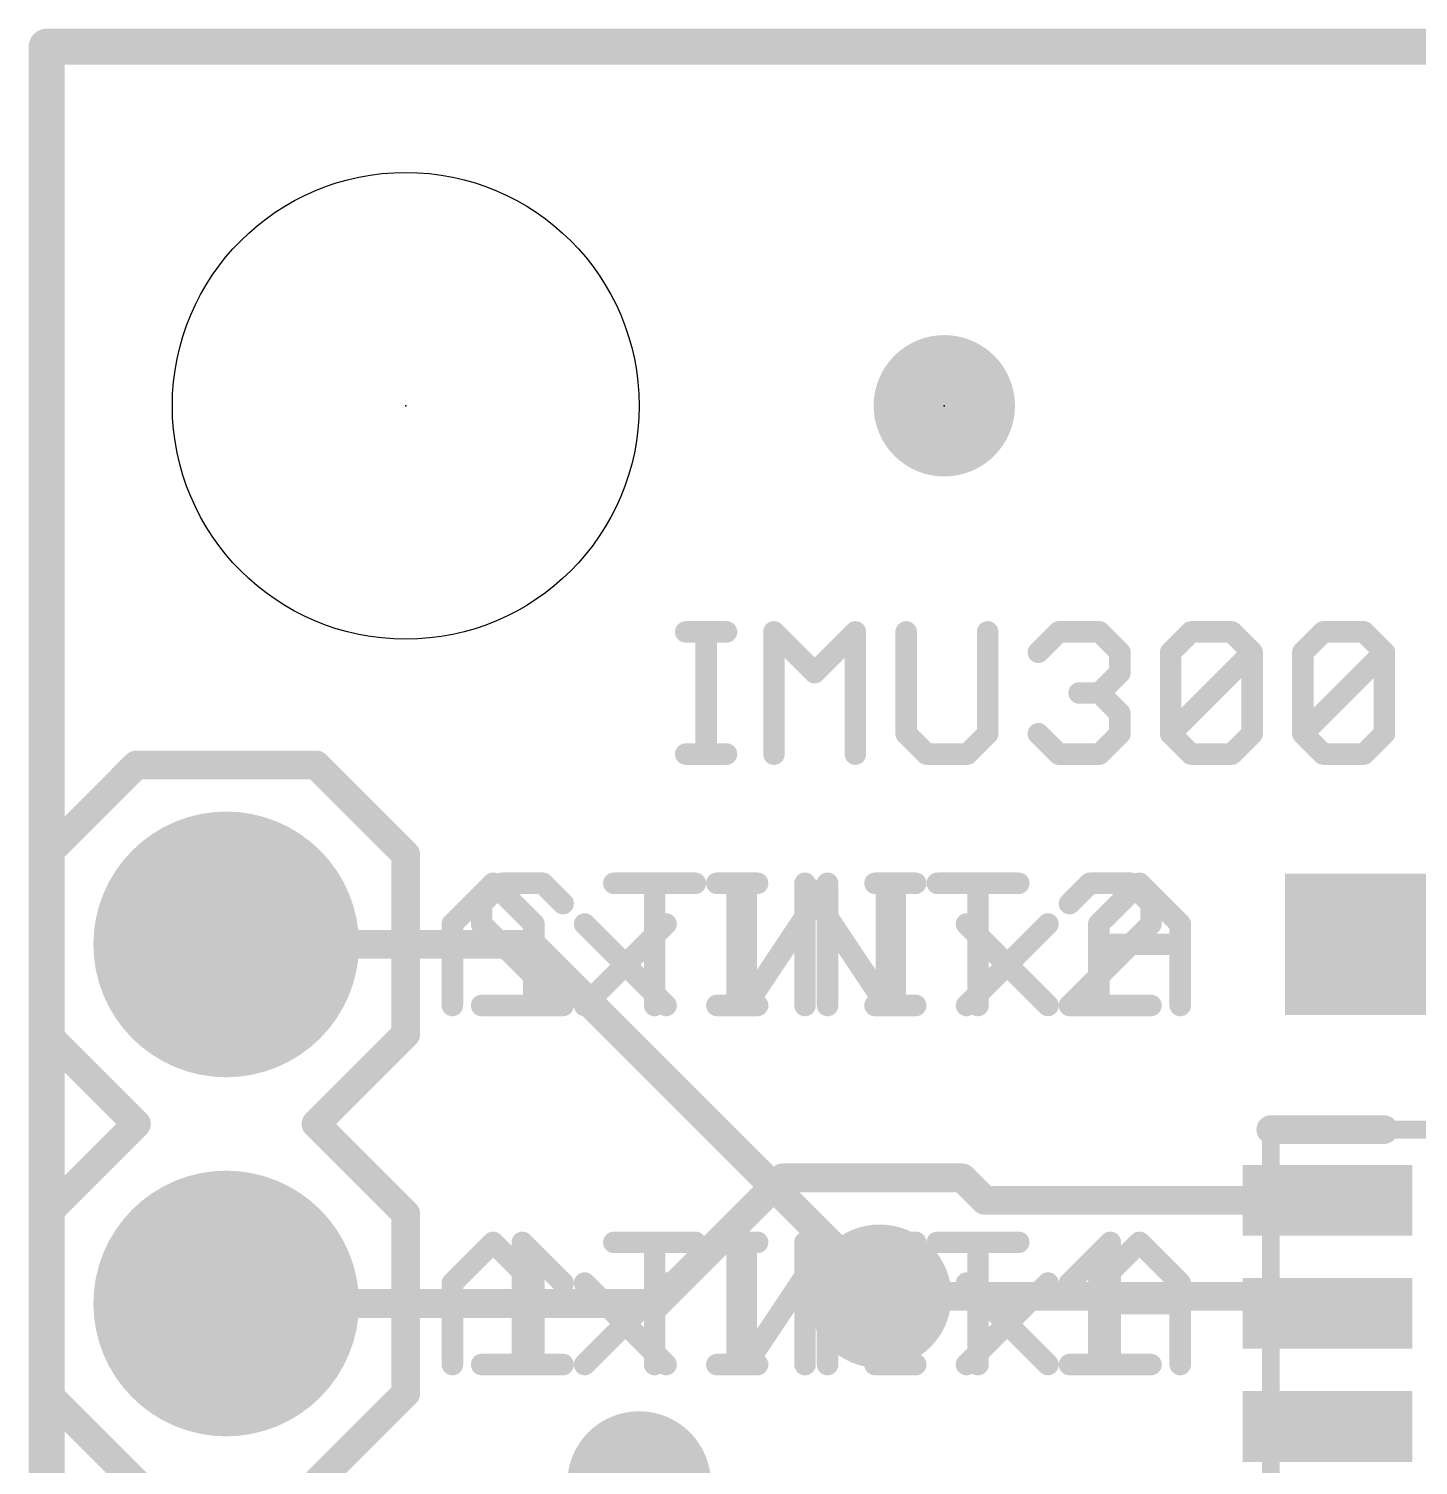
# Model space of a CAD drawing. Extents: x -3.8 to 20.4, y -39.4 to 28.1.
# Drawn here: x -0.13 to 9.7, y 17.91 to 28.07 of the extents above; entities that cross this region are included whole.
import ezdxf

# ---------------------------------------------------------------- set-up
doc = ezdxf.new("R2010")
doc.units = 0
for name, color, linetype in [('1', 12, 'CONTINUOUS'), ('16', 132, 'CONTINUOUS'), ('17', 110, 'CONTINUOUS'), ('18', 110, 'CONTINUOUS'), ('20', 53, 'CONTINUOUS'), ('21', 41, 'CONTINUOUS'), ('22', 40, 'CONTINUOUS'), ('23', 53, 'CONTINUOUS'), ('51', 53, 'CONTINUOUS')]:
    doc.layers.add(name, color=color, linetype=linetype)

# ---------------------------------------------------------------- blocks, each defined once
blk = doc.blocks.new('RECT')
blk.add_solid([(-0.5, -0.5), (0.5, -0.5), (-0.5, 0.5), (0.5, 0.5)])
blk = doc.blocks.new('PIE')
at = {"const_width": 0.5}
blk.add_lwpolyline([(0, -0.25, 1), (0, 0.25, 1), (0, -0.25)], format="xyb", dxfattribs=at)
blk = doc.blocks.new('ROUNDP')
at = {"const_width": 0.5}
blk.add_lwpolyline([(0, -0.25, 1), (0, 0.25, 1), (0, -0.25)], format="xyb", dxfattribs=at)
blk = doc.blocks.new('ROUNDV')
at = {"const_width": 0.5}
blk.add_lwpolyline([(0, -0.25, 1), (0, 0.25, 1), (0, -0.25)], format="xyb", dxfattribs=at)

msp = doc.modelspace()

# ---------------------------------------------------------------- linework, layer by layer
at = {"layer": '1'}
for points, const_width in [([(0, 0), (0, 27.94)], 0.254), ([(0, 27.94), (20.32, 27.94)], 0.254), ([(4.318, 19.05), (5.207, 19.939)], 0.2032), ([(5.207, 19.939), (5.334, 19.939)], 0.2032), ([(5.334, 19.939), (6.477, 19.939)], 0.2032), ([(6.477, 19.939), (6.636, 19.78)], 0.2032), ([(6.636, 19.78), (9.06, 19.78)], 0.2032), ([(1.27, 19.05), (4.318, 19.05)], 0.2032), ([(5.8928, 19.1008), (8.5344, 19.1008)], 0.2032), ([(8.5344, 19.1008), (9.06, 18.98)], 0.2032)]:
    msp.add_lwpolyline(points, dxfattribs=dict(at, const_width=const_width))
for points, const_width in [([(0.0635, 27.94, 1), (-0.0635, 27.94)], 0.127), ([(0, 28.0035, 1), (0, 27.8765)], 0.127), ([(5.207, 19.9898, 1), (5.207, 19.8882)], 0.1016), ([(5.2429, 19.9031, 1), (5.1711, 19.9749)], 0.1016), ([(5.334, 19.9898, 1), (5.334, 19.8882)], 0.1016), ([(5.334, 19.8882, 1), (5.334, 19.9898)], 0.1016), ([(6.5129, 19.9749, 1), (6.4411, 19.9031)], 0.1016), ([(6.477, 19.8882, 1), (6.477, 19.9898)], 0.1016), ([(6.636, 19.8308, 1), (6.636, 19.7292)], 0.1016), ([(6.6001, 19.7441, 1), (6.6719, 19.8159)], 0.1016), ([(9.06, 19.7292, 1), (9.06, 19.8308)], 0.1016), ([(1.27, 19.1008, 1), (1.27, 18.9992)], 0.1016), ([(4.2821, 19.0859, 1), (4.3539, 19.0141)], 0.1016), ([(4.318, 18.9992, 1), (4.318, 19.1008)], 0.1016), ([(5.8928, 19.1516, 1), (5.8928, 19.05)], 0.1016), ([(8.5458, 19.1503, 1), (8.523, 19.0513)], 0.1016), ([(8.5344, 19.05, 1), (8.5344, 19.1516)], 0.1016), ([(9.0486, 18.9305, 1), (9.0714, 19.0295)], 0.1016)]:
    msp.add_lwpolyline(points, format="xyb", dxfattribs=dict(at, const_width=const_width))
at = {"layer": '16'}
for points, const_width in [([(0, 0), (0, 27.94)], 0.254), ([(0, 27.94), (20.32, 27.94)], 0.254), ([(1.27, 21.59), (3.429, 21.59)], 0.2032), ([(3.429, 21.59), (5.842, 19.177)], 0.2032), ([(5.842, 19.177), (5.8928, 19.1262)], 0.2032), ([(5.8928, 19.1262), (5.8928, 19.1008)], 0.2032)]:
    msp.add_lwpolyline(points, dxfattribs=dict(at, const_width=const_width))
for points, const_width in [([(0.0635, 27.94, 1), (-0.0635, 27.94)], 0.127), ([(0, 28.0035, 1), (0, 27.8765)], 0.127), ([(1.27, 21.6408, 1), (1.27, 21.5392)], 0.1016), ([(3.4649, 21.6259, 1), (3.3931, 21.5541)], 0.1016), ([(3.429, 21.5392, 1), (3.429, 21.6408)], 0.1016), ([(5.8779, 19.2129, 1), (5.8061, 19.1411)], 0.1016), ([(5.8061, 19.1411, 1), (5.8779, 19.2129)], 0.1016), ([(5.9436, 19.1262, 1), (5.842, 19.1262)], 0.1016), ([(5.8569, 19.0903, 1), (5.9287, 19.1621)], 0.1016), ([(5.842, 19.1008, 1), (5.9436, 19.1008)], 0.1016)]:
    msp.add_lwpolyline(points, format="xyb", dxfattribs=dict(at, const_width=const_width))
at = {"layer": '20', "const_width": 0.254}
for points in [[(0, 0), (0, 27.94)], [(0, 27.94), (20.32, 27.94)]]:
    msp.add_lwpolyline(points, dxfattribs=at)
at = {"layer": '20', "const_width": 0.127}
for points in [[(0.0635, 27.94, 1), (-0.0635, 27.94)], [(0, 28.0035, 1), (0, 27.8765)]]:
    msp.add_lwpolyline(points, format="xyb", dxfattribs=at)
at = {"layer": '20'}
msp.add_circle((2.54, 25.4), 1.651, dxfattribs=at)
at = {"layer": '21'}
for points, const_width in [([(4.5212, 23.8005), (4.8093, 23.8005)], 0.1524), ([(4.6653, 22.9362), (4.6653, 23.8005)], 0.1524), ([(5.1449, 22.9362), (5.1449, 23.8005)], 0.1524), ([(5.1449, 23.8005), (5.433, 23.5124)], 0.1524), ([(5.433, 23.5124), (5.7211, 23.8005)], 0.1524), ([(5.7211, 23.8005), (5.7211, 22.9362)], 0.1524), ([(6.0804, 23.8005), (6.0804, 23.0803)], 0.1524), ([(6.6566, 23.0803), (6.6566, 23.8005)], 0.1524), ([(7.0159, 23.6565), (7.16, 23.8005)], 0.1524), ([(7.16, 23.8005), (7.4481, 23.8005)], 0.1524), ([(7.4481, 23.8005), (7.5921, 23.6565)], 0.1524), ([(7.9514, 23.6565), (8.0955, 23.8005)], 0.1524), ([(8.0955, 23.8005), (8.3836, 23.8005)], 0.1524), ([(8.3836, 23.8005), (8.5277, 23.6565)], 0.1524), ([(8.887, 23.6565), (9.031, 23.8005)], 0.1524), ([(9.031, 23.8005), (9.3191, 23.8005)], 0.1524), ([(9.3191, 23.8005), (9.4632, 23.6565)], 0.1524), ([(7.5921, 23.6565), (7.5921, 23.5124)], 0.1524), ([(7.9514, 23.0803), (7.9514, 23.6565)], 0.1524), ([(7.9514, 23.0803), (8.5277, 23.6565)], 0.1524), ([(8.5277, 23.6565), (8.5277, 23.0803)], 0.1524), ([(8.887, 23.0803), (8.887, 23.6565)], 0.1524), ([(8.887, 23.0803), (9.4632, 23.6565)], 0.1524), ([(9.4632, 23.6565), (9.4632, 23.0803)], 0.1524), ([(7.5921, 23.5124), (7.4481, 23.3684)], 0.1524), ([(7.4481, 23.3684), (7.304, 23.3684)], 0.1524), ([(7.4481, 23.3684), (7.5921, 23.2243)], 0.1524), ([(7.5921, 23.2243), (7.5921, 23.0803)], 0.1524), ([(6.0804, 23.0803), (6.2245, 22.9362)], 0.1524), ([(6.5126, 22.9362), (6.6566, 23.0803)], 0.1524), ([(7.16, 22.9362), (7.0159, 23.0803)], 0.1524), ([(7.5921, 23.0803), (7.4481, 22.9362)], 0.1524), ([(8.0955, 22.9362), (7.9514, 23.0803)], 0.1524), ([(8.5277, 23.0803), (8.3836, 22.9362)], 0.1524), ([(9.031, 22.9362), (8.887, 23.0803)], 0.1524), ([(9.4632, 23.0803), (9.3191, 22.9362)], 0.1524), ([(4.5212, 22.9362), (4.8093, 22.9362)], 0.1524), ([(6.2245, 22.9362), (6.5126, 22.9362)], 0.1524), ([(7.4481, 22.9362), (7.16, 22.9362)], 0.1524), ([(8.3836, 22.9362), (8.0955, 22.9362)], 0.1524), ([(9.3191, 22.9362), (9.031, 22.9362)], 0.1524), ([(0, 22.225), (0.635, 22.86)], 0.2032), ([(0.635, 22.86), (1.905, 22.86)], 0.2032), ([(1.905, 22.86), (2.54, 22.225)], 0.2032), ([(0, 20.955), (0, 22.225)], 0.2032), ([(2.54, 22.225), (2.54, 20.955)], 0.2032), ([(2.8702, 21.7344), (3.1583, 22.0225)], 0.1524), ([(3.1583, 22.0225), (3.4464, 21.7344)], 0.1524), ([(4.7412, 22.0225), (5.0293, 22.0225)], 0.1524), ([(4.8853, 21.1582), (4.8853, 22.0225)], 0.1524), ([(5.3649, 21.1582), (5.3649, 22.0225)], 0.1524), ([(5.3649, 22.0225), (5.9411, 21.1582)], 0.1524), ([(5.9411, 21.1582), (5.9411, 22.0225)], 0.1524), ([(6.3004, 22.0225), (6.8767, 22.0225)], 0.1524), ([(6.5885, 21.1582), (6.5885, 22.0225)], 0.1524), ([(7.38, 22.0225), (7.236, 21.8785)], 0.1524), ([(7.6681, 22.0225), (7.38, 22.0225)], 0.1524), ([(7.8122, 21.8785), (7.6681, 22.0225)], 0.1524), ([(7.8122, 21.7344), (7.8122, 21.8785)], 0.1524), ([(2.8702, 21.1582), (2.8702, 21.7344)], 0.1524), ([(3.4464, 21.7344), (3.4464, 21.1582)], 0.1524), ([(3.8057, 21.7344), (4.3819, 21.1582)], 0.1524), ([(3.8057, 21.1582), (4.3819, 21.7344)], 0.1524), ([(7.236, 21.1582), (7.8122, 21.7344)], 0.1524), ([(2.8702, 21.5904), (3.4464, 21.5904)], 0.1524), ([(4.7412, 21.1582), (5.0293, 21.1582)], 0.1524), ([(7.8122, 21.1582), (7.236, 21.1582)], 0.1524), ([(0, 20.955), (0.635, 20.32)], 0.2032), ([(1.905, 20.32), (2.54, 20.955)], 0.2032), ([(0, 19.685), (0.635, 20.32)], 0.2032), ([(1.905, 20.32), (2.54, 19.685)], 0.2032), ([(8.66, 20.28), (9.46, 20.28)], 0.2032), ([(0, 18.415), (0, 19.685)], 0.2032), ([(2.54, 19.685), (2.54, 18.415)], 0.2032), ([(2.8702, 19.1944), (3.1583, 19.4825)], 0.1524), ([(3.1583, 19.4825), (3.4464, 19.1944)], 0.1524), ([(4.7412, 19.4825), (5.0293, 19.4825)], 0.1524), ([(4.8853, 18.6182), (4.8853, 19.4825)], 0.1524), ([(5.3649, 18.6182), (5.3649, 19.4825)], 0.1524), ([(5.3649, 19.4825), (5.9411, 18.6182)], 0.1524), ([(5.9411, 18.6182), (5.9411, 19.4825)], 0.1524), ([(6.3004, 19.4825), (6.8767, 19.4825)], 0.1524), ([(6.5885, 18.6182), (6.5885, 19.4825)], 0.1524), ([(7.236, 19.1944), (7.5241, 19.4825)], 0.1524), ([(7.5241, 19.4825), (7.5241, 18.6182)], 0.1524), ([(2.8702, 18.6182), (2.8702, 19.1944)], 0.1524), ([(3.4464, 19.1944), (3.4464, 18.6182)], 0.1524), ([(3.8057, 19.1944), (4.3819, 18.6182)], 0.1524), ([(3.8057, 18.6182), (4.3819, 19.1944)], 0.1524), ([(2.8702, 19.0504), (3.4464, 19.0504)], 0.1524), ([(4.7412, 18.6182), (5.0293, 18.6182)], 0.1524), ([(7.236, 18.6182), (7.8122, 18.6182)], 0.1524), ([(0.635, 17.78), (0, 18.415)], 0.2032), ([(2.54, 18.415), (1.905, 17.78)], 0.2032)]:
    msp.add_lwpolyline(points, dxfattribs=dict(at, const_width=const_width))
for points, const_width in [([(4.5212, 23.8386, 1), (4.5212, 23.7624)], 0.0762), ([(4.7034, 23.8005, 1), (4.6272, 23.8005)], 0.0762), ([(4.8093, 23.7624, 1), (4.8093, 23.8386)], 0.0762), ([(5.1718, 23.8275, 1), (5.1179, 23.7736)], 0.0762), ([(5.183, 23.8005, 1), (5.1068, 23.8005)], 0.0762), ([(5.7592, 23.8005, 1), (5.683, 23.8005)], 0.0762), ([(5.748, 23.7736, 1), (5.6942, 23.8275)], 0.0762), ([(6.1185, 23.8005, 1), (6.0423, 23.8005)], 0.0762), ([(6.6947, 23.8005, 1), (6.6185, 23.8005)], 0.0762), ([(7.16, 23.8386, 1), (7.16, 23.7624)], 0.0762), ([(7.1869, 23.7736, 1), (7.133, 23.8275)], 0.0762), ([(7.475, 23.8275, 1), (7.4211, 23.7736)], 0.0762), ([(7.4481, 23.7624, 1), (7.4481, 23.8386)], 0.0762), ([(8.0955, 23.8386, 1), (8.0955, 23.7624)], 0.0762), ([(8.1224, 23.7736, 1), (8.0685, 23.8275)], 0.0762), ([(8.4105, 23.8275, 1), (8.3567, 23.7736)], 0.0762), ([(8.3836, 23.7624, 1), (8.3836, 23.8386)], 0.0762), ([(9.031, 23.8386, 1), (9.031, 23.7624)], 0.0762), ([(9.058, 23.7736, 1), (9.0041, 23.8275)], 0.0762), ([(9.3461, 23.8275, 1), (9.2922, 23.7736)], 0.0762), ([(9.3191, 23.7624, 1), (9.3191, 23.8386)], 0.0762), ([(6.989, 23.6834, 1), (7.0429, 23.6295)], 0.0762), ([(7.6302, 23.6565, 1), (7.554, 23.6565)], 0.0762), ([(7.5652, 23.6295, 1), (7.6191, 23.6834)], 0.0762), ([(7.9895, 23.6565, 1), (7.9133, 23.6565)], 0.0762), ([(7.9245, 23.6834, 1), (7.9784, 23.6295)], 0.0762), ([(8.5658, 23.6565, 1), (8.4896, 23.6565)], 0.0762), ([(8.5546, 23.6295, 1), (8.5007, 23.6834)], 0.0762), ([(8.5007, 23.6295, 1), (8.5546, 23.6834)], 0.0762), ([(8.86, 23.6834, 1), (8.9139, 23.6295)], 0.0762), ([(8.9251, 23.6565, 1), (8.8489, 23.6565)], 0.0762), ([(9.5013, 23.6565, 1), (9.4251, 23.6565)], 0.0762), ([(9.4901, 23.6295, 1), (9.4362, 23.6834)], 0.0762), ([(9.4362, 23.6295, 1), (9.4901, 23.6834)], 0.0762), ([(5.406, 23.5394, 1), (5.4599, 23.4855)], 0.0762), ([(5.406, 23.4855, 1), (5.4599, 23.5394)], 0.0762), ([(7.6191, 23.4855, 1), (7.5652, 23.5394)], 0.0762), ([(7.554, 23.5124, 1), (7.6302, 23.5124)], 0.0762), ([(7.304, 23.4065, 1), (7.304, 23.3303)], 0.0762), ([(7.475, 23.3953, 1), (7.4211, 23.3414)], 0.0762), ([(7.4211, 23.3953, 1), (7.475, 23.3414)], 0.0762), ([(7.4481, 23.3303, 1), (7.4481, 23.4065)], 0.0762), ([(7.6302, 23.2243, 1), (7.554, 23.2243)], 0.0762), ([(7.5652, 23.1974, 1), (7.6191, 23.2513)], 0.0762), ([(6.1073, 23.1072, 1), (6.0535, 23.0533)], 0.0762), ([(6.0423, 23.0803, 1), (6.1185, 23.0803)], 0.0762), ([(6.6185, 23.0803, 1), (6.6947, 23.0803)], 0.0762), ([(6.6836, 23.0533, 1), (6.6297, 23.1072)], 0.0762), ([(7.0429, 23.1072, 1), (6.989, 23.0533)], 0.0762), ([(7.554, 23.0803, 1), (7.6302, 23.0803)], 0.0762), ([(7.6191, 23.0533, 1), (7.5652, 23.1072)], 0.0762), ([(7.9784, 23.1072, 1), (7.9245, 23.0533)], 0.0762), ([(7.9245, 23.1072, 1), (7.9784, 23.0533)], 0.0762), ([(7.9133, 23.0803, 1), (7.9895, 23.0803)], 0.0762), ([(8.4896, 23.0803, 1), (8.5658, 23.0803)], 0.0762), ([(8.5546, 23.0533, 1), (8.5007, 23.1072)], 0.0762), ([(8.9139, 23.1072, 1), (8.86, 23.0533)], 0.0762), ([(8.86, 23.1072, 1), (8.9139, 23.0533)], 0.0762), ([(8.8489, 23.0803, 1), (8.9251, 23.0803)], 0.0762), ([(9.4251, 23.0803, 1), (9.5013, 23.0803)], 0.0762), ([(9.4901, 23.0533, 1), (9.4362, 23.1072)], 0.0762), ([(4.5212, 22.9743, 1), (4.5212, 22.8981)], 0.0762), ([(4.6272, 22.9362, 1), (4.7034, 22.9362)], 0.0762), ([(4.8093, 22.8981, 1), (4.8093, 22.9743)], 0.0762), ([(5.1068, 22.9362, 1), (5.183, 22.9362)], 0.0762), ([(5.683, 22.9362, 1), (5.7592, 22.9362)], 0.0762), ([(6.2245, 22.9743, 1), (6.2245, 22.8981)], 0.0762), ([(6.1975, 22.9093, 1), (6.2514, 22.9631)], 0.0762), ([(6.4856, 22.9631, 1), (6.5395, 22.9093)], 0.0762), ([(6.5126, 22.8981, 1), (6.5126, 22.9743)], 0.0762), ([(7.16, 22.9743, 1), (7.16, 22.8981)], 0.0762), ([(7.133, 22.9093, 1), (7.1869, 22.9631)], 0.0762), ([(7.4211, 22.9631, 1), (7.475, 22.9093)], 0.0762), ([(7.4481, 22.8981, 1), (7.4481, 22.9743)], 0.0762), ([(8.0955, 22.9743, 1), (8.0955, 22.8981)], 0.0762), ([(8.0685, 22.9093, 1), (8.1224, 22.9631)], 0.0762), ([(8.3567, 22.9631, 1), (8.4105, 22.9093)], 0.0762), ([(8.3836, 22.8981, 1), (8.3836, 22.9743)], 0.0762), ([(9.031, 22.9743, 1), (9.031, 22.8981)], 0.0762), ([(9.0041, 22.9093, 1), (9.058, 22.9631)], 0.0762), ([(9.2922, 22.9631, 1), (9.3461, 22.9093)], 0.0762), ([(9.3191, 22.8981, 1), (9.3191, 22.9743)], 0.0762), ([(0.635, 22.9108, 1), (0.635, 22.8092)], 0.1016), ([(0.6709, 22.8241, 1), (0.5991, 22.8959)], 0.1016), ([(1.9409, 22.8959, 1), (1.8691, 22.8241)], 0.1016), ([(1.905, 22.8092, 1), (1.905, 22.9108)], 0.1016), ([(0.0508, 22.225, 1), (-0.0508, 22.225)], 0.1016), ([(-0.0359, 22.2609, 1), (0.0359, 22.1891)], 0.1016), ([(2.5908, 22.225, 1), (2.4892, 22.225)], 0.1016), ([(2.5041, 22.1891, 1), (2.5759, 22.2609)], 0.1016), ([(3.1853, 22.0495, 1), (3.1314, 21.9956)], 0.0762), ([(3.1853, 21.9956, 1), (3.1314, 22.0495)], 0.0762), ([(4.7412, 22.0606, 1), (4.7412, 21.9844)], 0.0762), ([(4.9234, 22.0225, 1), (4.8472, 22.0225)], 0.0762), ([(5.0293, 21.9844, 1), (5.0293, 22.0606)], 0.0762), ([(5.3966, 22.0437, 1), (5.3332, 22.0014)], 0.0762), ([(5.403, 22.0225, 1), (5.3268, 22.0225)], 0.0762), ([(5.9792, 22.0225, 1), (5.903, 22.0225)], 0.0762), ([(6.3004, 22.0606, 1), (6.3004, 21.9844)], 0.0762), ([(6.6266, 22.0225, 1), (6.5504, 22.0225)], 0.0762), ([(6.8767, 21.9844, 1), (6.8767, 22.0606)], 0.0762), ([(7.38, 22.0606, 1), (7.38, 21.9844)], 0.0762), ([(7.407, 21.9956, 1), (7.3531, 22.0495)], 0.0762), ([(7.6951, 22.0495, 1), (7.6412, 21.9956)], 0.0762), ([(7.6681, 21.9844, 1), (7.6681, 22.0606)], 0.0762), ([(7.8503, 21.8785, 1), (7.7741, 21.8785)], 0.0762), ([(7.209, 21.9054, 1), (7.2629, 21.8515)], 0.0762), ([(7.7852, 21.8515, 1), (7.8391, 21.9054)], 0.0762), ([(2.9083, 21.7344, 1), (2.8321, 21.7344)], 0.0762), ([(2.8433, 21.7614, 1), (2.8971, 21.7075)], 0.0762), ([(3.4845, 21.7344, 1), (3.4083, 21.7344)], 0.0762), ([(3.4195, 21.7075, 1), (3.4734, 21.7614)], 0.0762), ([(3.8327, 21.7614, 1), (3.7788, 21.7075)], 0.0762), ([(4.4089, 21.7075, 1), (4.355, 21.7614)], 0.0762), ([(7.7741, 21.7344, 1), (7.8503, 21.7344)], 0.0762), ([(7.8391, 21.7075, 1), (7.7852, 21.7614)], 0.0762), ([(2.8702, 21.6285, 1), (2.8702, 21.5523)], 0.0762), ([(3.4464, 21.5523, 1), (3.4464, 21.6285)], 0.0762), ([(2.8321, 21.1582, 1), (2.9083, 21.1582)], 0.0762), ([(3.4083, 21.1582, 1), (3.4845, 21.1582)], 0.0762), ([(3.7788, 21.1851, 1), (3.8327, 21.1313)], 0.0762), ([(4.355, 21.1313, 1), (4.4089, 21.1851)], 0.0762), ([(4.7412, 21.1963, 1), (4.7412, 21.1201)], 0.0762), ([(4.8472, 21.1582, 1), (4.9234, 21.1582)], 0.0762), ([(5.0293, 21.1201, 1), (5.0293, 21.1963)], 0.0762), ([(5.3268, 21.1582, 1), (5.403, 21.1582)], 0.0762), ([(5.903, 21.1582, 1), (5.9792, 21.1582)], 0.0762), ([(5.9094, 21.1371, 1), (5.9728, 21.1793)], 0.0762), ([(6.5504, 21.1582, 1), (6.6266, 21.1582)], 0.0762), ([(7.236, 21.1963, 1), (7.236, 21.1201)], 0.0762), ([(7.209, 21.1851, 1), (7.2629, 21.1313)], 0.0762), ([(7.8122, 21.1201, 1), (7.8122, 21.1963)], 0.0762), ([(0.0359, 20.9909, 1), (-0.0359, 20.9191)], 0.1016), ([(2.5759, 20.9191, 1), (2.5041, 20.9909)], 0.1016), ([(-0.0508, 20.955, 1), (0.0508, 20.955)], 0.1016), ([(2.4892, 20.955, 1), (2.5908, 20.955)], 0.1016), ([(0.6709, 20.2841, 1), (0.5991, 20.3559)], 0.1016), ([(0.5991, 20.2841, 1), (0.6709, 20.3559)], 0.1016), ([(1.9409, 20.3559, 1), (1.8691, 20.2841)], 0.1016), ([(1.8691, 20.3559, 1), (1.9409, 20.2841)], 0.1016), ([(8.66, 20.3308, 1), (8.66, 20.2292)], 0.1016), ([(9.46, 20.2292, 1), (9.46, 20.3308)], 0.1016), ([(0.0508, 19.685, 1), (-0.0508, 19.685)], 0.1016), ([(-0.0359, 19.7209, 1), (0.0359, 19.6491)], 0.1016), ([(2.5908, 19.685, 1), (2.4892, 19.685)], 0.1016), ([(2.5041, 19.6491, 1), (2.5759, 19.7209)], 0.1016), ([(3.1853, 19.5095, 1), (3.1314, 19.4556)], 0.0762), ([(3.1853, 19.4556, 1), (3.1314, 19.5095)], 0.0762), ([(4.7412, 19.5206, 1), (4.7412, 19.4444)], 0.0762), ([(4.9234, 19.4825, 1), (4.8472, 19.4825)], 0.0762), ([(5.0293, 19.4444, 1), (5.0293, 19.5206)], 0.0762), ([(5.3966, 19.5037, 1), (5.3332, 19.4614)], 0.0762), ([(5.403, 19.4825, 1), (5.3268, 19.4825)], 0.0762), ([(5.9792, 19.4825, 1), (5.903, 19.4825)], 0.0762), ([(6.3004, 19.5206, 1), (6.3004, 19.4444)], 0.0762), ([(6.6266, 19.4825, 1), (6.5504, 19.4825)], 0.0762), ([(6.8767, 19.4444, 1), (6.8767, 19.5206)], 0.0762), ([(7.5622, 19.4825, 1), (7.486, 19.4825)], 0.0762), ([(7.551, 19.4556, 1), (7.4971, 19.5095)], 0.0762), ([(2.9083, 19.1944, 1), (2.8321, 19.1944)], 0.0762), ([(2.8433, 19.2214, 1), (2.8971, 19.1675)], 0.0762), ([(3.4845, 19.1944, 1), (3.4083, 19.1944)], 0.0762), ([(3.4195, 19.1675, 1), (3.4734, 19.2214)], 0.0762), ([(3.8327, 19.2214, 1), (3.7788, 19.1675)], 0.0762), ([(4.4089, 19.1675, 1), (4.355, 19.2214)], 0.0762), ([(7.209, 19.2214, 1), (7.2629, 19.1675)], 0.0762), ([(2.8702, 19.0885, 1), (2.8702, 19.0123)], 0.0762), ([(3.4464, 19.0123, 1), (3.4464, 19.0885)], 0.0762), ([(2.8321, 18.6182, 1), (2.9083, 18.6182)], 0.0762), ([(3.4083, 18.6182, 1), (3.4845, 18.6182)], 0.0762), ([(3.7788, 18.6451, 1), (3.8327, 18.5913)], 0.0762), ([(4.355, 18.5913, 1), (4.4089, 18.6451)], 0.0762), ([(4.7412, 18.6563, 1), (4.7412, 18.5801)], 0.0762), ([(4.8472, 18.6182, 1), (4.9234, 18.6182)], 0.0762), ([(5.0293, 18.5801, 1), (5.0293, 18.6563)], 0.0762), ([(5.3268, 18.6182, 1), (5.403, 18.6182)], 0.0762), ([(5.903, 18.6182, 1), (5.9792, 18.6182)], 0.0762), ([(5.9094, 18.5971, 1), (5.9728, 18.6393)], 0.0762), ([(6.5504, 18.6182, 1), (6.6266, 18.6182)], 0.0762), ([(7.236, 18.6563, 1), (7.236, 18.5801)], 0.0762), ([(7.486, 18.6182, 1), (7.5622, 18.6182)], 0.0762), ([(7.8122, 18.5801, 1), (7.8122, 18.6563)], 0.0762), ([(0.0359, 18.4509, 1), (-0.0359, 18.3791)], 0.1016), ([(2.5759, 18.3791, 1), (2.5041, 18.4509)], 0.1016), ([(-0.0508, 18.415, 1), (0.0508, 18.415)], 0.1016), ([(2.4892, 18.415, 1), (2.5908, 18.415)], 0.1016)]:
    msp.add_lwpolyline(points, format="xyb", dxfattribs=dict(at, const_width=const_width))
at = {"layer": '22', "const_width": 0.1524}
for points in [[(3.0771, 21.8785), (3.2212, 22.0225)], [(3.2212, 22.0225), (3.5093, 22.0225)], [(3.5093, 22.0225), (3.6533, 21.8785)], [(4.5888, 22.0225), (4.0126, 22.0225)], [(4.3007, 21.1582), (4.3007, 22.0225)], [(5.5244, 22.0225), (4.9481, 21.1582)], [(4.9481, 21.1582), (4.9481, 22.0225)], [(5.5244, 21.1582), (5.5244, 22.0225)], [(6.148, 22.0225), (5.8599, 22.0225)], [(6.004, 21.1582), (6.004, 22.0225)], [(7.731, 22.0225), (7.4428, 21.7344)], [(8.0191, 21.7344), (7.731, 22.0225)], [(3.0771, 21.7344), (3.0771, 21.8785)], [(3.6533, 21.1582), (3.0771, 21.7344)], [(7.0836, 21.7344), (6.5073, 21.1582)], [(7.0836, 21.1582), (6.5073, 21.7344)], [(7.4428, 21.7344), (7.4428, 21.1582)], [(8.0191, 21.1582), (8.0191, 21.7344)], [(8.0191, 21.5904), (7.4428, 21.5904)], [(3.0771, 21.1582), (3.6533, 21.1582)], [(6.148, 21.1582), (5.8599, 21.1582)], [(3.6533, 19.1944), (3.3652, 19.4825)], [(3.3652, 19.4825), (3.3652, 18.6182)], [(4.5888, 19.4825), (4.0126, 19.4825)], [(4.3007, 18.6182), (4.3007, 19.4825)], [(5.5244, 19.4825), (4.9481, 18.6182)], [(4.9481, 18.6182), (4.9481, 19.4825)], [(5.5244, 18.6182), (5.5244, 19.4825)], [(6.148, 19.4825), (5.8599, 19.4825)], [(6.004, 18.6182), (6.004, 19.4825)], [(7.731, 19.4825), (7.4428, 19.1944)], [(8.0191, 19.1944), (7.731, 19.4825)], [(7.0836, 19.1944), (6.5073, 18.6182)], [(7.0836, 18.6182), (6.5073, 19.1944)], [(7.4428, 19.1944), (7.4428, 18.6182)], [(8.0191, 18.6182), (8.0191, 19.1944)], [(8.0191, 19.0504), (7.4428, 19.0504)], [(3.6533, 18.6182), (3.0771, 18.6182)], [(6.148, 18.6182), (5.8599, 18.6182)]]:
    msp.add_lwpolyline(points, dxfattribs=at)
at = {"layer": '22', "const_width": 0.0762}
for points in [[(3.2212, 22.0606, 1), (3.2212, 21.9844)], [(3.2481, 21.9956, 1), (3.1942, 22.0495)], [(3.5362, 22.0495, 1), (3.4823, 21.9956)], [(3.5093, 21.9844, 1), (3.5093, 22.0606)], [(4.0126, 22.0606, 1), (4.0126, 21.9844)], [(4.3388, 22.0225, 1), (4.2626, 22.0225)], [(4.5888, 21.9844, 1), (4.5888, 22.0606)], [(4.9862, 22.0225, 1), (4.91, 22.0225)], [(5.5625, 22.0225, 1), (5.4863, 22.0225)], [(5.5561, 22.0014, 1), (5.4927, 22.0437)], [(5.8599, 22.0606, 1), (5.8599, 21.9844)], [(6.0421, 22.0225, 1), (5.9659, 22.0225)], [(6.148, 21.9844, 1), (6.148, 22.0606)], [(7.7579, 22.0495, 1), (7.704, 21.9956)], [(7.7579, 21.9956, 1), (7.704, 22.0495)], [(3.1152, 21.8785, 1), (3.039, 21.8785)], [(3.0502, 21.9054, 1), (3.104, 21.8515)], [(3.6264, 21.8515, 1), (3.6803, 21.9054)], [(3.104, 21.7614, 1), (3.0502, 21.7075)], [(3.039, 21.7344, 1), (3.1152, 21.7344)], [(6.5343, 21.7614, 1), (6.4804, 21.7075)], [(7.1105, 21.7075, 1), (7.0566, 21.7614)], [(7.4809, 21.7344, 1), (7.4047, 21.7344)], [(7.4159, 21.7614, 1), (7.4698, 21.7075)], [(8.0572, 21.7344, 1), (7.981, 21.7344)], [(7.9921, 21.7075, 1), (8.046, 21.7614)], [(7.4428, 21.6285, 1), (7.4428, 21.5523)], [(8.0191, 21.5523, 1), (8.0191, 21.6285)], [(3.0771, 21.1963, 1), (3.0771, 21.1201)], [(3.6264, 21.1313, 1), (3.6803, 21.1851)], [(3.6533, 21.1201, 1), (3.6533, 21.1963)], [(4.2626, 21.1582, 1), (4.3388, 21.1582)], [(4.9164, 21.1793, 1), (4.9798, 21.1371)], [(4.91, 21.1582, 1), (4.9862, 21.1582)], [(5.4863, 21.1582, 1), (5.5625, 21.1582)], [(5.8599, 21.1963, 1), (5.8599, 21.1201)], [(5.9659, 21.1582, 1), (6.0421, 21.1582)], [(6.148, 21.1201, 1), (6.148, 21.1963)], [(6.4804, 21.1851, 1), (6.5343, 21.1313)], [(7.0566, 21.1313, 1), (7.1105, 21.1851)], [(7.4047, 21.1582, 1), (7.4809, 21.1582)], [(7.981, 21.1582, 1), (8.0572, 21.1582)], [(3.3922, 19.5095, 1), (3.3383, 19.4556)], [(3.4033, 19.4825, 1), (3.3271, 19.4825)], [(4.0126, 19.5206, 1), (4.0126, 19.4444)], [(4.3388, 19.4825, 1), (4.2626, 19.4825)], [(4.5888, 19.4444, 1), (4.5888, 19.5206)], [(4.9862, 19.4825, 1), (4.91, 19.4825)], [(5.5625, 19.4825, 1), (5.4863, 19.4825)], [(5.5561, 19.4614, 1), (5.4927, 19.5037)], [(5.8599, 19.5206, 1), (5.8599, 19.4444)], [(6.0421, 19.4825, 1), (5.9659, 19.4825)], [(6.148, 19.4444, 1), (6.148, 19.5206)], [(7.7579, 19.5095, 1), (7.704, 19.4556)], [(7.7579, 19.4556, 1), (7.704, 19.5095)], [(3.6264, 19.1675, 1), (3.6803, 19.2214)], [(6.5343, 19.2214, 1), (6.4804, 19.1675)], [(7.1105, 19.1675, 1), (7.0566, 19.2214)], [(7.4809, 19.1944, 1), (7.4047, 19.1944)], [(7.4159, 19.2214, 1), (7.4698, 19.1675)], [(8.0572, 19.1944, 1), (7.981, 19.1944)], [(7.9921, 19.1675, 1), (8.046, 19.2214)], [(7.4428, 19.0885, 1), (7.4428, 19.0123)], [(8.0191, 19.0123, 1), (8.0191, 19.0885)], [(3.0771, 18.6563, 1), (3.0771, 18.5801)], [(3.3271, 18.6182, 1), (3.4033, 18.6182)], [(3.6533, 18.5801, 1), (3.6533, 18.6563)], [(4.2626, 18.6182, 1), (4.3388, 18.6182)], [(4.9164, 18.6393, 1), (4.9798, 18.5971)], [(4.91, 18.6182, 1), (4.9862, 18.6182)], [(5.4863, 18.6182, 1), (5.5625, 18.6182)], [(5.8599, 18.6563, 1), (5.8599, 18.5801)], [(5.9659, 18.6182, 1), (6.0421, 18.6182)], [(6.148, 18.5801, 1), (6.148, 18.6563)], [(6.4804, 18.6451, 1), (6.5343, 18.5913)], [(7.0566, 18.5913, 1), (7.1105, 18.6451)], [(7.4047, 18.6182, 1), (7.4809, 18.6182)], [(7.981, 18.6182, 1), (8.0572, 18.6182)]]:
    msp.add_lwpolyline(points, format="xyb", dxfattribs=at)
at = {"layer": '23'}
for p in [(2.54, 25.4), (6.35, 25.4)]:
    msp.add_point(p, dxfattribs=at)
at = {"layer": '51', "const_width": 0.0635}
for points in [[(8.6918, 20.28, 1), (8.6282, 20.28)], [(8.66, 20.3117, 1), (8.66, 20.2483)]]:
    msp.add_lwpolyline(points, format="xyb", dxfattribs=at)
at = {"layer": '51', "const_width": 0.127}
for points in [[(11.66, 20.28), (8.66, 20.28)], [(8.66, 20.28), (8.66, 15.28)]]:
    msp.add_lwpolyline(points, dxfattribs=at)

# ---------------------------------------------------------------- block references
at = {"layer": '1'}
msp.add_blockref('PIE', (6.35, 25.4), dxfattribs=at)
at = {"layer": '1', "xscale": 1.1, "rotation": 180}
msp.add_blockref('RECT', (9.31, 21.59), dxfattribs=at)
at = {"layer": '1', "xscale": 0.5, "yscale": 1.2}
for p, rotation in [((9.06, 19.78), 90), ((9.06, 18.98), 90), ((9.06, 18.18), 270)]:
    msp.add_blockref('RECT', p, dxfattribs=dict(at, rotation=rotation))
at = {"layer": '17', "xscale": 1.8796, "yscale": 1.8796, "rotation": 180}
for p in [(1.27, 21.59), (1.27, 21.59), (1.27, 19.05), (1.27, 19.05)]:
    msp.add_blockref('ROUNDP', p, dxfattribs=at)
at = {"layer": '18', "xscale": 1.016, "yscale": 1.016}
for p in [(5.8928, 19.1008), (5.8928, 19.1008), (4.191, 17.78), (4.191, 17.78)]:
    msp.add_blockref('ROUNDV', p, dxfattribs=at)
at = {"layer": '51'}
for p, xscale, yscale, rotation in [((9.5798, 21.5849), 0.5001, 0.95, 180), ((1.27, 21.59), 0.508, 0.508, 90), ((1.27, 19.05), 0.508, 0.508, 90)]:
    msp.add_blockref('RECT', p, dxfattribs=dict(at, xscale=xscale, yscale=yscale, rotation=rotation))

doc.saveas('drawing.dxf')
